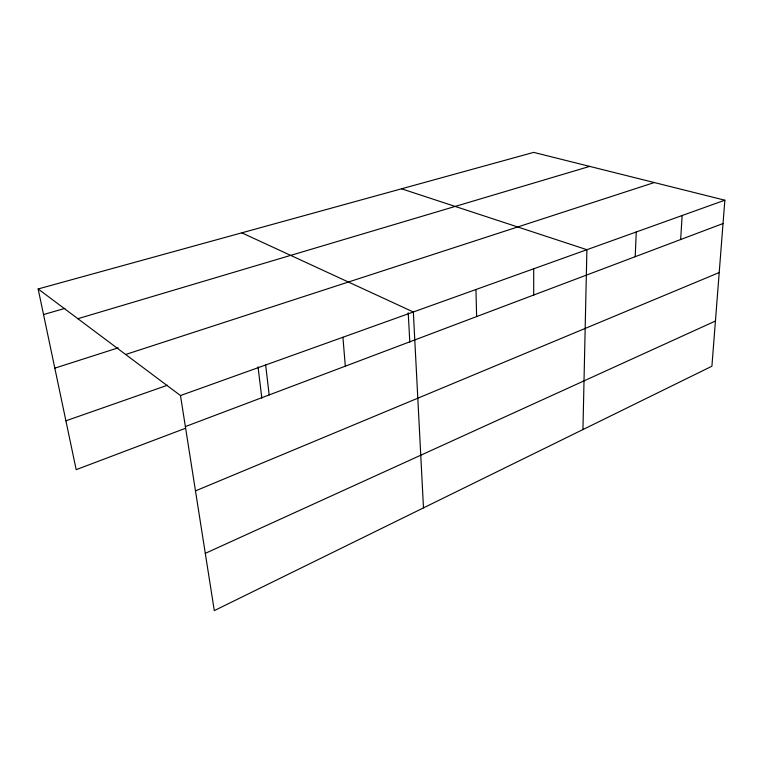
<?xml version="1.0" encoding="UTF-8"?>
<svg xmlns="http://www.w3.org/2000/svg" width="763" height="763" viewBox="0 0 763 763"><rect width="100%" height="100%" fill="white"/><g stroke="black" fill="none" stroke-linecap="round" stroke-linejoin="round"><path stroke-width="1.14" d="M582.942 429.559L586.9 249.701L401.529 188.804M635.207 256.692L636.256 231.99M680.663 239.534L682.122 215.528M724.85 200.192L711.908 366.221L214.298 610.619L180.488 395.549L38.15 288.958L533.671 152.381L724.85 200.192L180.488 395.549M205.295 553.356L715.427 321.023M195.481 490.886L719.204 272.553M185.371 426.574L723.028 223.53M185.571 428.253L76.186 469.665L38.15 288.958M65.904 420.814L167.421 385.248M125.647 354.48L654.282 182.548M54.822 368.138L118.17 347.852M77.874 318.705L589.713 166.391M43.539 314.566L64.96 308.357M241.795 232.829L413.336 311.991L423.484 507.881M258.037 366.812L261.833 398.162M265.658 364.991L269.177 394.929M342.921 337.256L345.315 366.173M408.224 312.83L409.807 342.148M475.959 289.511L476.627 316.578M533.699 268.538L533.699 295.271"/></g></svg>
